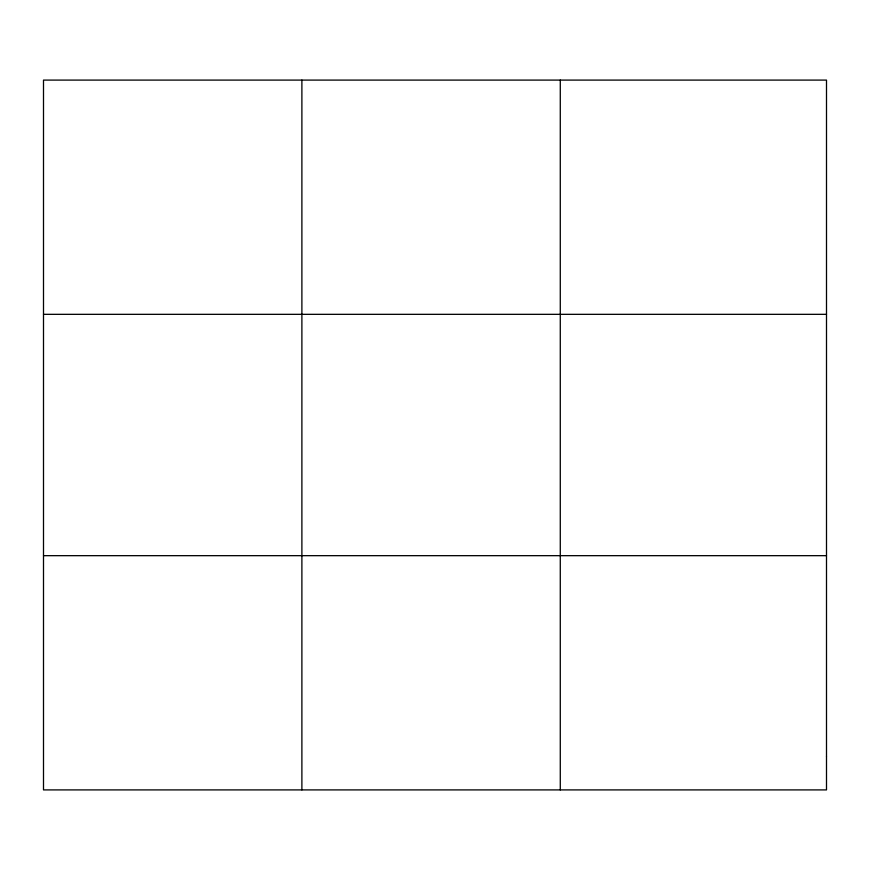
<?xml version="1.0" encoding="UTF-8"?>
<svg xmlns="http://www.w3.org/2000/svg" width="870" height="870" viewBox="0 0 870 870"><rect width="100%" height="100%" fill="white"/><g stroke="black" fill="none" stroke-linecap="round" stroke-linejoin="round"><path stroke-width="1.3" d="M301.89 789.906L301.89 80.094M560.28 789.906L560.28 80.094M43.5 314.331L826.5 314.331M43.5 555.669L826.5 555.669M826.5 756.443L826.5 789.906L43.5 789.906L43.5 80.094L826.5 80.094L826.5 756.443"/></g></svg>
